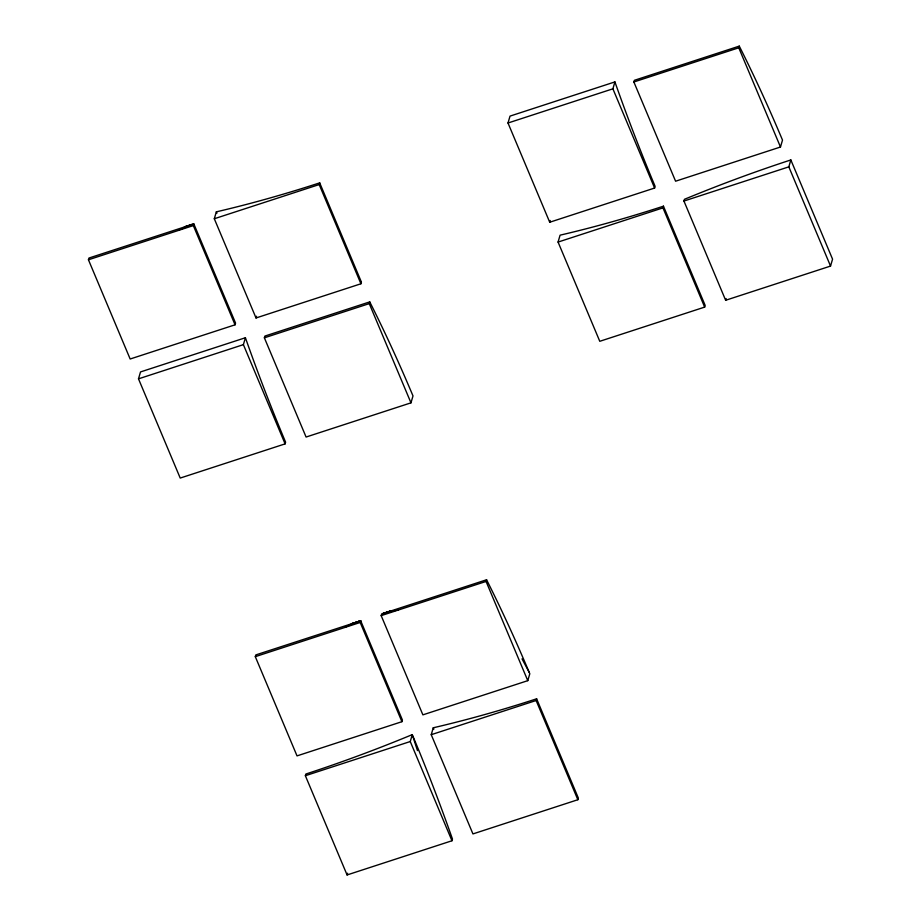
<?xml version="1.0" encoding="UTF-8"?>
<svg xmlns="http://www.w3.org/2000/svg" width="921" height="921" viewBox="0 0 921 921"><rect width="100%" height="100%" fill="white"/><g stroke="black" fill="none" stroke-linecap="round" stroke-linejoin="round"><path stroke-width="1.38" d="M192.385 224.39L88.946 258.041L88.439 259.78L130.16 359.006L235.051 324.814L193.329 225.587L193.836 223.849A481.948 154.083 -22.8 0 1 184.361 226.934L192.385 224.39L178.075 230.285M369.77 301.881L369.77 301.95A481.718 114.791 71.9 0 1 412.999 395.926L410.973 402.845L306.083 437.038L264.373 337.811L264.88 336.073L369.77 301.881L369.263 303.619L410.973 402.845M360.698 620.8L402.408 719.992L401.913 721.696L297.023 755.888L255.301 656.661L255.808 654.923L359.259 621.272L344.938 627.166M383.124 613.49L486.576 579.77A481.718 114.791 71.9 0 1 529.218 672.365L529.805 673.746L527.779 680.665L422.889 714.857L381.179 615.631L381.685 613.893A481.948 154.083 -22.8 0 0 391.16 610.807L383.124 613.49L398.505 609.702M739.275 46.119L634.373 80.311L633.867 81.981L675.588 181.207L780.478 147.015L782.505 140.096A481.718 114.791 71.9 0 0 739.275 46.119L738.769 47.788L780.478 147.015M138.495 378.842L140.522 371.934L245.412 337.742A481.948 114.849 71.9 0 0 285.602 442.184L285.107 443.876L180.217 478.068L138.495 378.842L243.386 344.65L245.412 337.742M361.423 282.045L360.917 283.783L256.026 317.975L214.305 218.749L216.331 211.842A481.948 154.083 -22.8 0 0 319.691 182.865L361.4 282.056M235.051 324.814L235.557 323.075L193.824 223.895M256.026 317.975L256.533 316.237M360.917 283.783L319.196 184.557L319.702 182.819M412.861 736.017A481.718 114.791 71.9 0 1 452.464 839.043L451.969 840.758L347.079 874.95L305.369 775.724L305.864 774.031A481.948 154.083 -22.8 0 0 412.274 734.624L417.466 750.58M401.913 721.696L360.192 622.469L360.71 620.731M508.001 123.011L510.027 116.104L614.917 81.911A481.948 114.849 71.9 0 0 655.107 186.341L654.612 188.045L549.722 222.237L508.001 123.011L612.891 88.819L614.917 81.911M347.079 874.95L347.585 873.212M549.722 222.237L550.228 220.499M451.969 840.758L410.259 741.532L412.274 734.624M558.068 242.073L560.083 235.166A481.948 154.083 -22.8 0 0 663.454 206.189L705.164 305.415L704.669 307.107L599.778 341.3L558.068 242.073L662.959 207.881L663.465 206.143M431.235 734.693L433.25 727.786A481.948 154.083 -22.8 0 0 536.621 698.809L578.342 798.035L577.847 799.727L472.945 833.919L431.235 734.693L536.126 700.501L536.632 698.763M527.779 680.665L486.069 581.439L486.576 579.7M683.935 201.043L684.441 199.304A481.718 154.014 -22.8 0 1 790.84 159.943L832.561 259.158L830.535 266.077L725.644 300.269L683.935 201.043L788.825 166.851L790.84 159.943M725.644 300.269L726.162 298.531M88.439 259.78L193.329 225.587M214.305 218.749L319.196 184.557M633.867 81.981L738.769 47.788M264.373 337.811L369.263 303.619M255.301 656.661L360.192 622.469M381.179 615.631L486.069 581.439M305.369 775.724L410.259 741.532M359.259 621.272L351.235 623.816A481.948 154.083 -22.8 0 0 360.687 620.777M522.023 658.86L529.218 672.365M788.825 166.851L830.535 266.077M612.891 88.819L654.612 188.045M662.959 207.881L704.669 307.107M536.126 700.501L577.847 799.727M216.331 211.842L216.919 213.223M433.25 727.786L433.837 729.179M243.386 344.65L285.107 443.876"/></g></svg>
